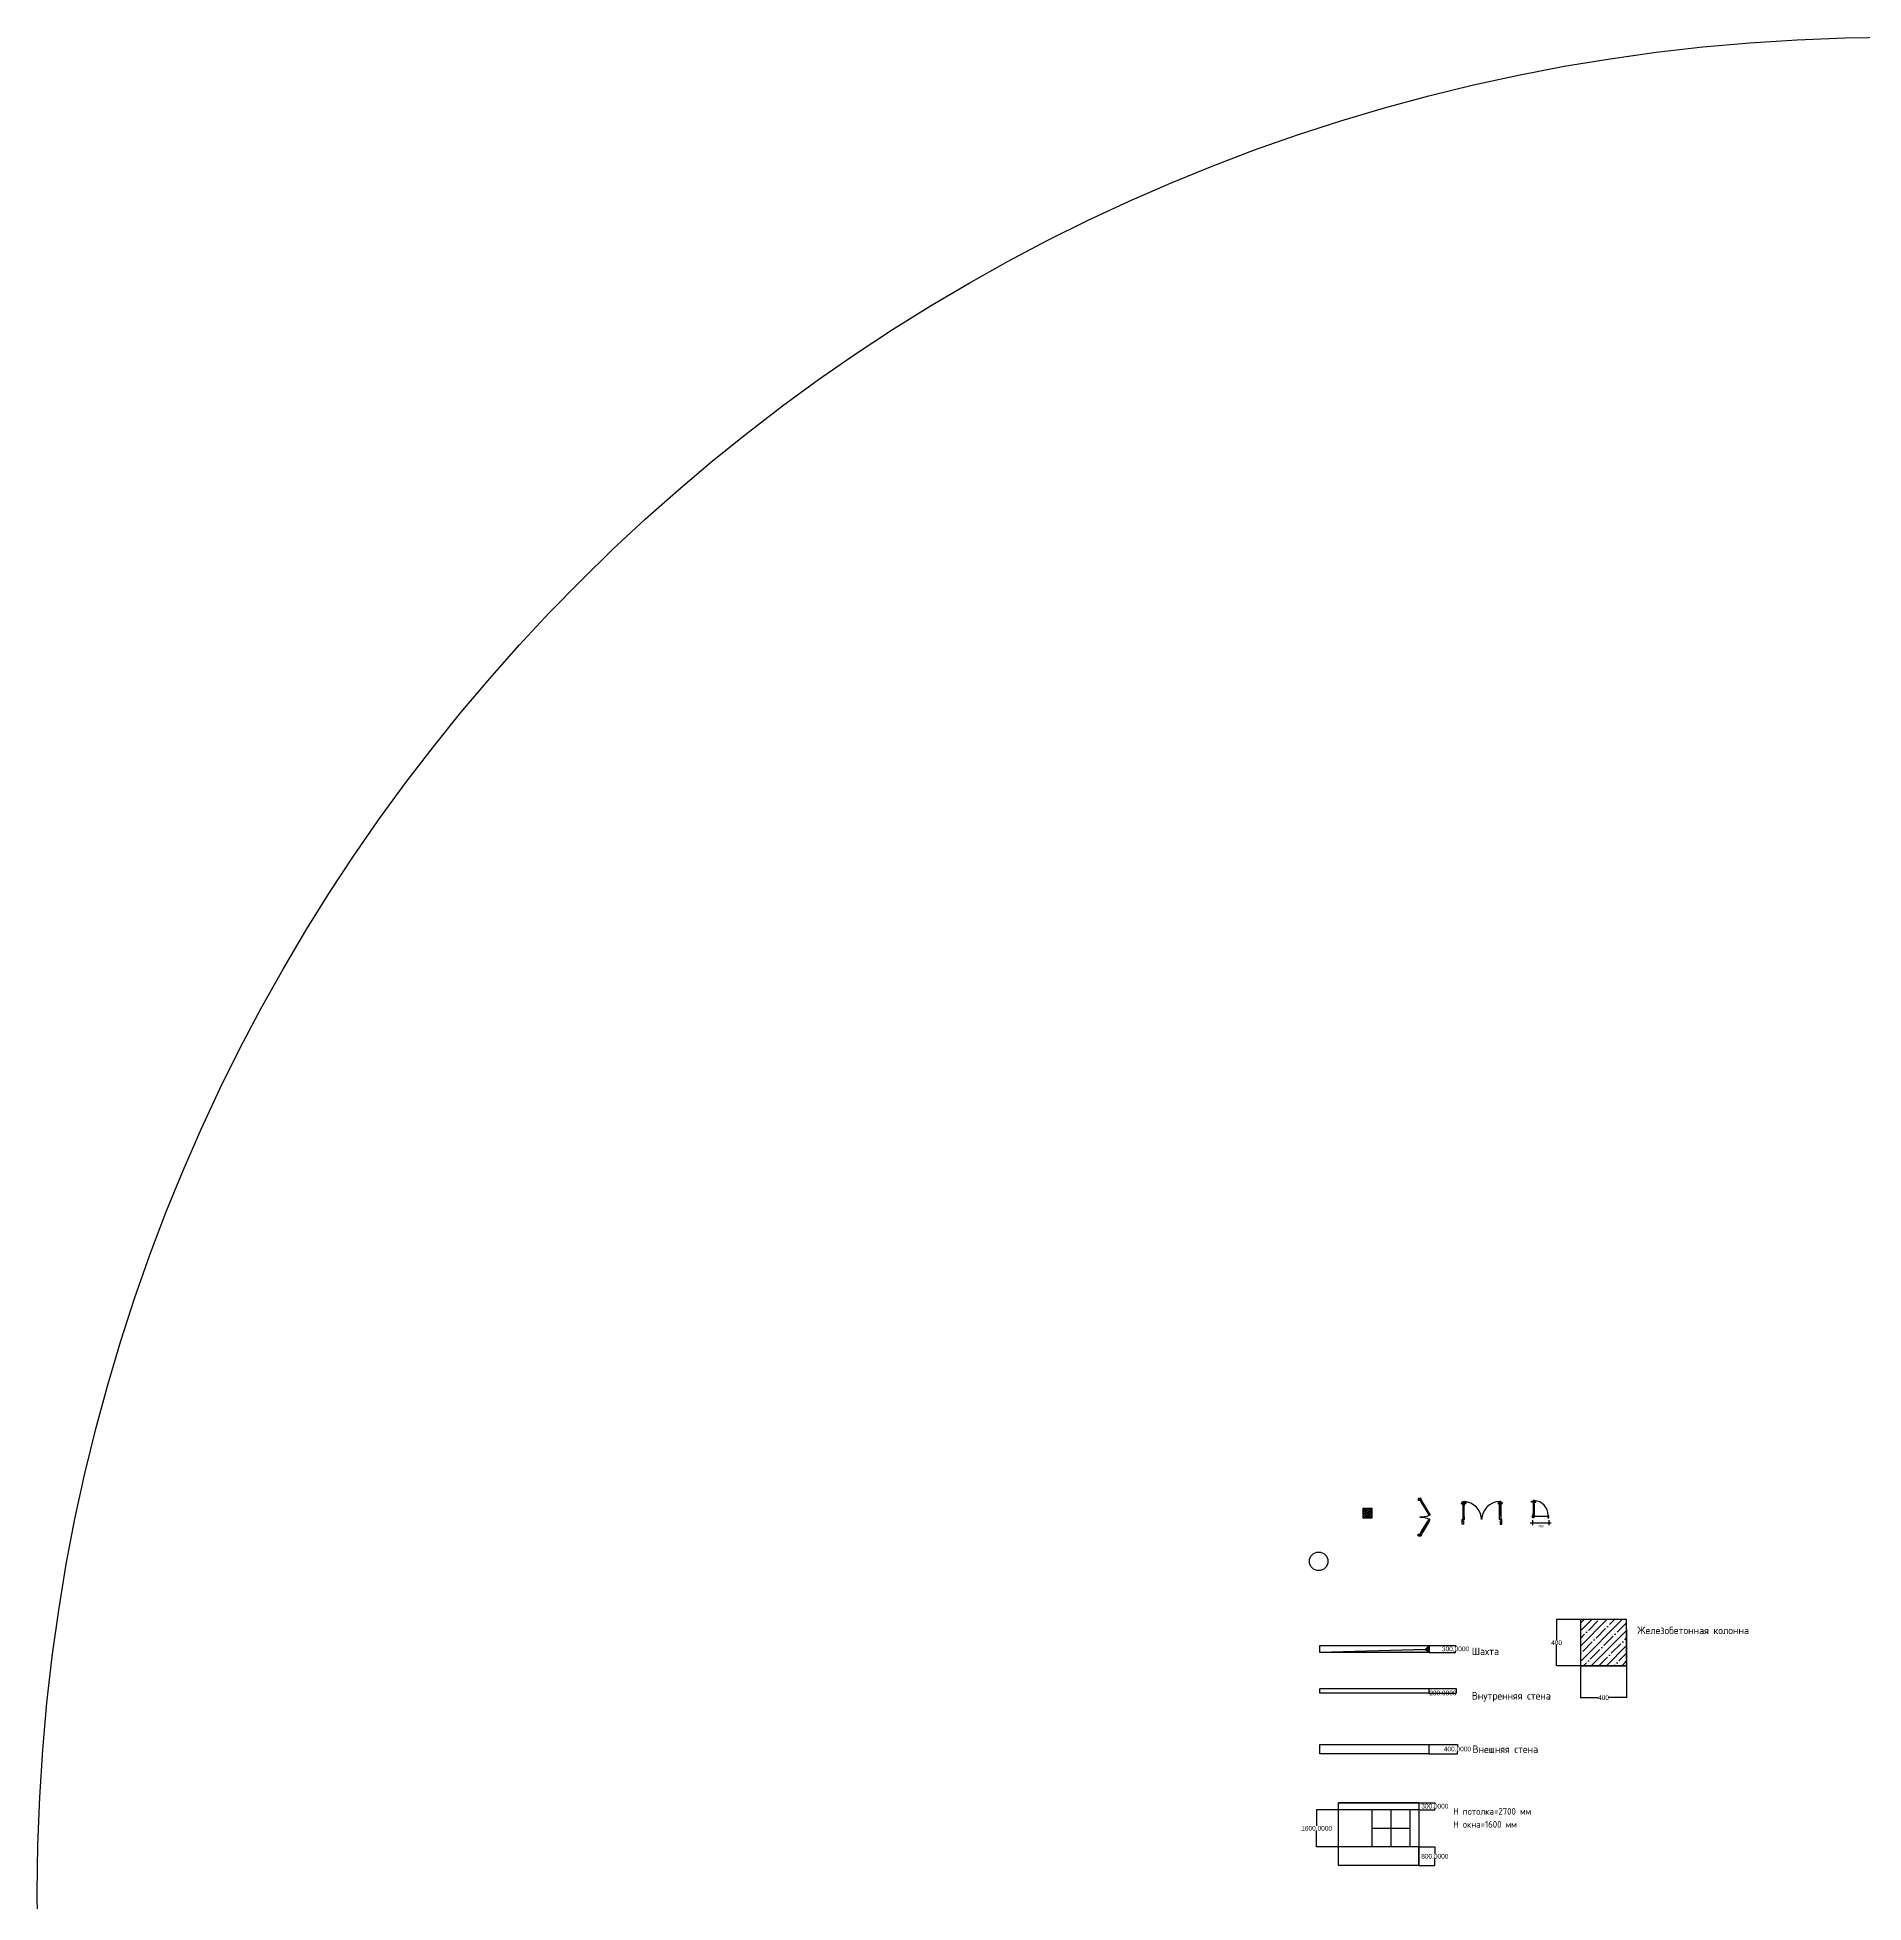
# Model space of a CAD drawing. Header units: millimetres. Extents: x -178199094 to 13669908, y -30538122 to 6091408.
# Drawn here: x 258694 to 337122, y 48285 to 128384 of the extents above; entities that cross this region are included whole.
import ezdxf

# ---------------------------------------------------------------- set-up
doc = ezdxf.new("R2010")
doc.units = ezdxf.units.MM
doc.linetypes.add('CENTER', pattern=[2, 1.25, -0.25, 0.25, -0.25])
doc.layers.add('Plan 2', color=7, linetype='Continuous')
doc.styles.add('DIM', font='', dxfattribs={"height": 100})
doc.styles.add('gost', font='GOST Common.ttf')
doc.styles.get("Standard").update_dxf_attribs({"font": 'arial.ttf'})
doc.styles.get('DIM').set_extended_font_data('VNI-Helve-Condense')
doc.dimstyles.new('100', dxfattribs={"dimtxt": 100, "dimasz": 100, "dimexe": 100, "dimexo": 100, "dimgap": 100, "dimtad": 2, "dimdec": 0, "dimzin": 0, "dimdsep": 46, "dimtxsty": 'DIM', "dimblk": 'ARCHTICK', "dimcen": 100, "dimdle": 100, "dimadec": 0, "dimazin": 0, "dimtfac": 1, "dimtdec": 0, "dimtofl": 0, "dimtmove": 0, "dimatfit": 3, "dimldrblk": 'ARCHTICK', "dimfxl": 1, "dimtolj": 1, "dimtzin": 0, "dimarcsym": 0})
doc.dimstyles.get("Standard").update_dxf_attribs({"dimtxt": 0.18, "dimasz": 0.18, "dimexe": 0.18, "dimexo": 0.0625, "dimgap": 0.09, "dimtad": 0, "dimtih": 1, "dimtoh": 1, "dimdec": 4, "dimzin": 0, "dimdsep": 46, "dimtxsty": 'Standard', "dimcen": 0.09, "dimadec": 0, "dimazin": 0, "dimtfac": 1, "dimtdec": 4, "dimtofl": 0, "dimtmove": 0, "dimatfit": 3, "dimfxl": 1, "dimtolj": 1, "dimtzin": 0, "dimarcsym": 0})

# ---------------------------------------------------------------- blocks, each defined once
blk = doc.blocks.new('*D144')
at = {"color": 0, "lineweight": -2, "transparency": 16777216}
for p, q in [((318450, 57488), (319626, 57488)), ((318450, 57288), (319626, 57288)), ((319625, 57488), (319625, 57289)), ((319625, 57288), (319625, 57288)), ((319625, 57288), (319625, 57288))]:
    blk.add_line(p, q, dxfattribs=at)
at = {"color": 0, "transparency": 16777216}
for points in [[(319625, 57488), (319626, 57488), (319625, 57488)], [(319625, 57289), (319626, 57289), (319625, 57288)]]:
    blk.add_solid(points, dxfattribs=at)
at = {"layer": 'Defpoints', "color": 0, "transparency": 16777216}
for p in [(318450, 57488), (318450, 57288), (319625, 57288)]:
    blk.add_point(p, dxfattribs=at)
at = {"color": 0, "transparency": 16777216, "insert": (319053, 57288), "char_height": 200, "attachment_point": 5}
blk.add_mtext('\\A1;200.0000', dxfattribs=at)
blk = doc.blocks.new('*D145')
at = {"color": 0, "lineweight": -2, "transparency": 16777216}
for p, q in [((318451, 55083), (319677, 55083)), ((318451, 54683), (319677, 54683)), ((319677, 55083), (319677, 54985)), ((319677, 54683), (319677, 54781))]:
    blk.add_line(p, q, dxfattribs=at)
at = {"color": 0, "transparency": 16777216}
for points in [[(319677, 55083), (319677, 55083), (319677, 55083)], [(319677, 54683), (319677, 54683), (319677, 54683)]]:
    blk.add_solid(points, dxfattribs=at)
at = {"layer": 'Defpoints', "color": 0, "transparency": 16777216}
for p in [(318450, 55083), (318450, 54683), (319677, 54683)]:
    blk.add_point(p, dxfattribs=at)
at = {"color": 0, "transparency": 16777216, "insert": (319677, 54883), "char_height": 200, "attachment_point": 5}
blk.add_mtext('\\A1;400.0000', dxfattribs=at)
blk = doc.blocks.new('*D146')
at = {"color": 0, "lineweight": -2, "transparency": 16777216}
for p, q in [((318017, 52579), (318706, 52579)), ((318017, 52279), (318706, 52279)), ((318706, 52578), (318706, 52531)), ((318706, 52279), (318706, 52326))]:
    blk.add_line(p, q, dxfattribs=at)
at = {"color": 0, "transparency": 16777216}
for points in [[(318706, 52578), (318706, 52578), (318706, 52579)], [(318706, 52279), (318706, 52279), (318706, 52279)]]:
    blk.add_solid(points, dxfattribs=at)
at = {"layer": 'Defpoints', "color": 0, "transparency": 16777216}
for p in [(318017, 52579), (318017, 52279), (318706, 52279)]:
    blk.add_point(p, dxfattribs=at)
at = {"color": 0, "transparency": 16777216, "insert": (318706, 52429), "char_height": 200, "attachment_point": 5}
blk.add_mtext('\\A1;300.0000', dxfattribs=at)
blk = doc.blocks.new('*D147')
at = {"color": 0, "lineweight": -2, "transparency": 16777216}
for p, q in [((318017, 50679), (318706, 50679)), ((318706, 50678), (318706, 50381)), ((318017, 49879), (318706, 49879)), ((318706, 49879), (318706, 50176))]:
    blk.add_line(p, q, dxfattribs=at)
at = {"color": 0, "transparency": 16777216}
for points in [[(318706, 50678), (318706, 50678), (318706, 50679)], [(318706, 49879), (318706, 49879), (318706, 49879)]]:
    blk.add_solid(points, dxfattribs=at)
at = {"layer": 'Defpoints', "color": 0, "transparency": 16777216}
for p in [(318017, 50679), (318017, 49879), (318706, 49879)]:
    blk.add_point(p, dxfattribs=at)
at = {"color": 0, "transparency": 16777216, "insert": (318706, 50279), "char_height": 200, "attachment_point": 5}
blk.add_mtext('\\A1;800.0000', dxfattribs=at)
blk = doc.blocks.new('*D148')
at = {"color": 0, "lineweight": -2, "transparency": 16777216}
for p, q in [((314567, 52279), (313631, 52279)), ((313631, 52278), (313631, 51581)), ((313631, 50679), (313631, 51376)), ((314567, 50679), (313631, 50679))]:
    blk.add_line(p, q, dxfattribs=at)
at = {"color": 0, "transparency": 16777216}
for points in [[(313631, 52278), (313631, 52278), (313631, 52279)], [(313631, 50679), (313631, 50679), (313631, 50679)]]:
    blk.add_solid(points, dxfattribs=at)
at = {"layer": 'Defpoints', "color": 0, "transparency": 16777216}
for p in [(314567, 52279), (313631, 50679), (314567, 50679)]:
    blk.add_point(p, dxfattribs=at)
at = {"color": 0, "transparency": 16777216, "insert": (313631, 51479), "char_height": 200, "attachment_point": 5}
blk.add_mtext('\\A1;1600.0000', dxfattribs=at)
blk = doc.blocks.new('*D149')
at = {"color": 0, "lineweight": -2, "transparency": 16777216}
for p, q in [((318461, 59333), (319595, 59333)), ((319594, 59333), (319594, 59285)), ((318461, 59033), (319595, 59033)), ((319594, 59033), (319594, 59081))]:
    blk.add_line(p, q, dxfattribs=at)
at = {"color": 0, "transparency": 16777216}
for points in [[(319594, 59333), (319594, 59333), (319594, 59333)], [(319594, 59033), (319594, 59033), (319594, 59033)]]:
    blk.add_solid(points, dxfattribs=at)
at = {"layer": 'Defpoints', "color": 0, "transparency": 16777216}
for p in [(318461, 59333), (318461, 59033), (319594, 59033)]:
    blk.add_point(p, dxfattribs=at)
at = {"color": 0, "transparency": 16777216, "insert": (319594, 59183), "char_height": 200, "attachment_point": 5}
blk.add_mtext('\\A1;300.0000', dxfattribs=at)
blk = doc.blocks.new('*D111')
at = {"color": 0, "lineweight": -2, "transparency": 16777216}
for p, q in [((324955, 60030), (324955, 57088)), ((326942, 60030), (326942, 57088)), ((324955, 57089), (325724, 57089)), ((326942, 57089), (326173, 57089))]:
    blk.add_line(p, q, dxfattribs=at)
at = {"color": 0, "transparency": 16777216}
for points in [[(324955, 57089), (324955, 57088), (324955, 57089)], [(326942, 57089), (326942, 57088), (326942, 57089)]]:
    blk.add_solid(points, dxfattribs=at)
at = {"layer": 'Defpoints', "color": 0, "transparency": 16777216}
for p in [(324955, 60030), (326942, 60030), (326942, 57089)]:
    blk.add_point(p, dxfattribs=at)
at = {"color": 0, "transparency": 16777216, "insert": (325948, 57089), "char_height": 200, "attachment_point": 5}
blk.add_mtext('\\A1;400', dxfattribs=at)
blk = doc.blocks.new('*D112')
at = {"color": 0, "lineweight": -2, "transparency": 16777216}
for p, q in [((326863, 60445), (323933, 60445)), ((323933, 60445), (323933, 59554)), ((323933, 58458), (323933, 59350)), ((326863, 58458), (323933, 58458))]:
    blk.add_line(p, q, dxfattribs=at)
at = {"color": 0, "transparency": 16777216}
for points in [[(323933, 60445), (323933, 60445), (323933, 60445)], [(323933, 58458), (323933, 58458), (323933, 58458)]]:
    blk.add_solid(points, dxfattribs=at)
at = {"layer": 'Defpoints', "color": 0, "transparency": 16777216}
for p in [(323933, 60445), (326863, 60445), (326863, 58458)]:
    blk.add_point(p, dxfattribs=at)
at = {"color": 0, "transparency": 16777216, "insert": (323933, 59452), "char_height": 200, "attachment_point": 5}
blk.add_mtext('\\A1;400', dxfattribs=at)
blk = doc.blocks.new('A$C036642B2')
for p, q in [((0, 389), (0, 289)), ((0, 289), (0, 389)), ((0, 289), (0, 389)), ((0, 389), (50, 389)), ((35, 289), (0, 289)), ((50, 329), (35, 329)), ((35, 329), (35, 289)), ((35, 289), (55, 323)), ((104, 248), (35, 289)), ((50, 389), (50, 339)), ((50, 339), (50, 329)), ((55, 323), (124, 283)), ((104, 248), (124, 283)), ((124, 283), (104, 248)), ((452, 41), (104, 248)), ((109, 257), (119, 274)), ((457, 49), (109, 257)), ((119, 274), (467, 67)), ((124, 283), (473, 75)), ((473, 75), (452, 41)), ((473, 75), (452, 41)), ((452, 41), (521, 0)), ((467, 67), (457, 49)), ((541, 34), (473, 75)), ((521, 0), (541, 34)), ((659, 34), (727, 75)), ((679, 0), (659, 34)), ((748, 41), (679, 0)), ((1076, 283), (727, 75)), ((727, 75), (748, 41)), ((727, 75), (748, 41)), ((1081, 274), (733, 67)), ((733, 67), (743, 49)), ((743, 49), (1091, 257)), ((748, 41), (1096, 248)), ((1145, 323), (1076, 283)), ((1076, 283), (1096, 248)), ((1096, 248), (1076, 283)), ((1091, 257), (1081, 274)), ((1096, 248), (1165, 289)), ((1165, 289), (1145, 323)), ((1200, 389), (1150, 389)), ((1150, 389), (1150, 339)), ((1150, 339), (1150, 329)), ((1150, 329), (1165, 329)), ((1165, 329), (1165, 289)), ((1165, 289), (1200, 289)), ((1200, 289), (1200, 389)), ((1200, 289), (1200, 389)), ((1200, 389), (1200, 289))]:
    blk.add_line(p, q)
for centre, start, end in [((77, 280), 332.18931, 4.96352), ((1123, 280), 175.03648, 207.81069)]:
    blk.add_arc(centre, 526, start, end)
blk = doc.blocks.new('A$C5B1F248E')
for p, q in [((70, 640), (70, 200)), ((88, 650), (88, 190)), ((90, 650), (90, 190)), ((690, 60), (90, 60)), ((93, 650), (93, 190)), ((110, 640), (110, 200))]:
    blk.add_line(p, q)
for points in [[(45, 670), (5, 666, -0.443716), (0, 671), (0, 709, -0.443716), (5, 714), (45, 710, -0.385314), (50, 705), (50, 675, -0.385314)], [(135, 670), (175, 666, 0.443716), (181, 671), (181, 709, 0.443716), (175, 714), (135, 710, 0.385314), (131, 705), (131, 675, 0.385314)]]:
    blk.add_lwpolyline(points, format="xyb", close=True)
for points in [[(70, 100), (70, 60), (90, 60), (90, 0), (40, 0), (40, 100), (70, 100)], [(95, 640), (110, 640), (110, 740), (70, 740), (70, 640), (85, 640), (85, 650), (95, 650), (95, 640)], [(95, 200), (110, 200), (110, 100), (70, 100), (70, 200), (85, 200), (85, 190), (95, 190), (95, 200)], [(710, 100), (710, 60), (690, 60), (690, 0), (740, 0), (740, 100), (710, 100)]]:
    blk.add_lwpolyline(points)
for points in [[(70, 685), (50, 685), (50, 695), (70, 695)], [(110, 685), (131, 685), (131, 695), (110, 695)]]:
    blk.add_lwpolyline(points, close=True)
for centre, radius, start, end in [((87, 641), 8.25, 186.43423, 273.2898), ((87, 199), 8.25, 86.7102, 173.56577), ((93, 641), 8.25, 266.7102, 353.56577), ((93, 199), 8.25, 6.43423, 93.2898), ((74, 104), 637, 359.59659, 86.70819)]:
    blk.add_arc(centre, radius, start, end)
blk = doc.blocks.new('_ArchTick')
at = {"color": 0, "linetype": 'ByBlock', "const_width": 0.15}
blk.add_lwpolyline([(-0.5, -0.5), (0.5, 0.5)], dxfattribs=at)
blk = doc.blocks.new('*D150')
at = {"color": 0, "lineweight": -2, "transparency": 16777216}
for p, q in [((322804, 64602), (323704, 64602)), ((322904, 64712), (322904, 64502)), ((323604, 64712), (323604, 64502))]:
    blk.add_line(p, q, dxfattribs=at)
at = {"layer": 'Defpoints', "color": 0, "transparency": 16777216}
for p in [(322904, 64812), (323604, 64812), (323604, 64602)]:
    blk.add_point(p, dxfattribs=at)
at = {"color": 0, "lineweight": -2, "transparency": 16777216, "xscale": 100, "yscale": 100, "zscale": 100, "rotation": 180}
blk.add_blockref('_ArchTick', (322904, 64602), dxfattribs=at)
at = {"color": 0, "lineweight": -2, "transparency": 16777216, "xscale": 100, "yscale": 100, "zscale": 100}
blk.add_blockref('_ArchTick', (323604, 64602), dxfattribs=at)
at = {"color": 0, "transparency": 16777216, "insert": (323254, 64452), "char_height": 100, "attachment_point": 5, "style": 'DIM'}
blk.add_mtext('\\A1;700', dxfattribs=at)
blk = doc.blocks.new('A$C4CA245AF')
for p, q in [((0, 907), (88, 907)), ((11, 929), (11, 908)), ((11, 886), (11, 908)), ((38, 916), (38, 908)), ((38, 899), (38, 908)), ((41, 916), (41, 908)), ((50, 916), (41, 916)), ((41, 899), (41, 908)), ((50, 899), (41, 899)), ((56, 916), (50, 916)), ((56, 899), (50, 899)), ((56, 919), (56, 908)), ((56, 896), (56, 908)), ((61, 925), (61, 908)), ((61, 890), (61, 908)), ((67, 980), (130, 980)), ((67, 855), (67, 980)), ((74, 855), (67, 855)), ((70, 855), (70, 325)), ((74, 805), (74, 855)), ((99, 980), (99, 832)), ((197, 907), (109, 907)), ((130, 855), (124, 855)), ((124, 855), (124, 805)), ((127, 325), (127, 855)), ((130, 980), (130, 855)), ((136, 925), (136, 908)), ((136, 890), (136, 908)), ((141, 919), (141, 908)), ((141, 916), (147, 916)), ((141, 896), (141, 908)), ((141, 899), (147, 899)), ((147, 916), (156, 916)), ((147, 899), (156, 899)), ((156, 916), (156, 908)), ((156, 899), (156, 908)), ((160, 916), (160, 908)), ((160, 899), (160, 908)), ((187, 929), (187, 908)), ((187, 886), (187, 908)), ((1570, 907), (1658, 907)), ((1580, 929), (1580, 908)), ((1580, 886), (1580, 908)), ((1607, 916), (1607, 908)), ((1607, 899), (1607, 908)), ((1611, 916), (1611, 908)), ((1620, 916), (1611, 916)), ((1611, 899), (1611, 908)), ((1620, 899), (1611, 899)), ((1626, 916), (1620, 916)), ((1626, 899), (1620, 899)), ((1626, 919), (1626, 908)), ((1626, 896), (1626, 908)), ((1631, 925), (1631, 908)), ((1631, 890), (1631, 908)), ((1700, 980), (1637, 980)), ((1637, 980), (1637, 855)), ((1637, 855), (1643, 855)), ((1640, 325), (1640, 855)), ((1643, 855), (1643, 805)), ((1668, 980), (1668, 832)), ((1767, 907), (1679, 907)), ((1693, 805), (1693, 855)), ((1693, 855), (1700, 855)), ((1696, 855), (1696, 325)), ((1700, 855), (1700, 980)), ((1706, 925), (1706, 908)), ((1706, 890), (1706, 908)), ((1711, 919), (1711, 908)), ((1711, 916), (1717, 916)), ((1711, 896), (1711, 908)), ((1711, 899), (1717, 899)), ((1717, 916), (1726, 916)), ((1717, 899), (1726, 899)), ((1726, 916), (1726, 908)), ((1726, 899), (1726, 908)), ((1729, 916), (1729, 908)), ((1729, 899), (1729, 908)), ((1756, 929), (1756, 908)), ((1756, 886), (1756, 908)), ((33, 200), (65, 200)), ((33, 0), (33, 200)), ((65, 200), (65, 135)), ((65, 135), (96, 135)), ((67, 325), (67, 200)), ((74, 325), (67, 325)), ((67, 200), (130, 200)), ((74, 375), (74, 325)), ((86, 792), (86, 387)), ((111, 792), (86, 792)), ((111, 387), (86, 387)), ((96, 135), (96, 11)), ((111, 387), (111, 792)), ((124, 325), (124, 375)), ((130, 325), (124, 325)), ((130, 200), (130, 325)), ((1637, 325), (1643, 325)), ((1637, 200), (1637, 325)), ((1700, 200), (1637, 200)), ((1643, 325), (1643, 375)), ((1656, 387), (1656, 792)), ((1656, 792), (1681, 792)), ((1656, 387), (1681, 387)), ((1702, 135), (1671, 135)), ((1671, 135), (1671, 11)), ((1681, 792), (1681, 387)), ((1693, 375), (1693, 325)), ((1693, 325), (1700, 325)), ((1700, 325), (1700, 200)), ((1702, 200), (1702, 135)), ((1733, 200), (1702, 200)), ((1733, 0), (1733, 200)), ((85, 0), (33, 0)), ((1682, 0), (1733, 0))]:
    blk.add_line(p, q)
at = {"linetype": 'CENTER'}
for p, q in [((47, 215), (73, 215)), ((60, 199), (60, 227)), ((1720, 215), (1694, 215)), ((1707, 199), (1707, 227))]:
    blk.add_line(p, q, dxfattribs=at)
for centre in [(60, 215), (1707, 215)]:
    blk.add_circle(centre, 5.61, dxfattribs=at)
for centre, radius, start, end in [((18, 928), 7.21, 10.18727, 172.47577), ((18, 887), 7.21, 187.52423, 349.81273), ((41, 932), 16.5, 190.18727, 270), ((41, 883), 16.5, 90, 169.81273), ((59, 920), 3.8, 69.58736, 196.43365), ((59, 895), 3.8, 163.56635, 290.41264), ((70, 926), 9.16, 106.08772, 185.05738), ((70, 889), 9.16, 174.94262, 253.91228), ((86, 805), 12.8, 180, 270), ((111, 805), 12.8, 270, 0), ((127, 926), 9.16, 354.94262, 73.91228), ((127, 889), 9.16, 286.08772, 5.05738), ((138, 920), 3.8, 343.56635, 110.41264), ((138, 895), 3.8, 249.58736, 16.43365), ((156, 932), 16.5, 270, 349.81273), ((156, 883), 16.5, 10.18727, 90), ((179, 928), 7.21, 7.52423, 169.81273), ((179, 887), 7.21, 190.18727, 352.47577), ((1587, 928), 7.21, 10.18727, 172.47577), ((1587, 887), 7.21, 187.52423, 349.81273), ((1611, 932), 16.5, 190.18727, 270), ((1611, 883), 16.5, 90, 169.81273), ((1629, 920), 3.8, 69.58736, 196.43365), ((1629, 895), 3.8, 163.56635, 290.41264), ((1640, 926), 9.16, 106.08772, 185.05738), ((1640, 889), 9.16, 174.94262, 253.91228), ((1656, 805), 12.8, 180, 270), ((1681, 805), 12.8, 270, 0), ((1697, 926), 9.16, 354.94262, 73.91228), ((1697, 889), 9.16, 286.08772, 5.05738), ((1708, 920), 3.8, 343.56635, 110.41264), ((1708, 895), 3.8, 249.58736, 16.43365), ((1726, 932), 16.5, 270, 349.81273), ((1726, 883), 16.5, 10.18727, 90), ((1749, 928), 7.21, 7.52423, 169.81273), ((1749, 887), 7.21, 190.18727, 352.47577), ((86, 375), 12.8, 90, 180), ((85, 11), 10.8, 270, 0), ((111, 375), 12.8, 0, 90), ((1656, 375), 12.8, 90, 180), ((1682, 11), 10.8, 180, 270), ((1681, 375), 12.8, 0, 90)]:
    blk.add_arc(centre, radius, start, end)
at = {"linetype": 'Continuous', "ltscale": 30}
for centre, radius, start, end in [((56, 171), 812, 2.05691, 84.77637), ((1676, 173), 808, 92.73717, 178.05495)]:
    blk.add_arc(centre, radius, start, end, dxfattribs=at)

msp = doc.modelspace()

# ---------------------------------------------------------------- hatches: boundary and pattern name
at = {"lineweight": 30, "true_color": 0x000000, "transparency": 33554687}
h = msp.add_hatch(dxfattribs=at)
h.set_pattern_fill('ANSI33', color=18, scale=300)
h.set_pattern_definition([(45, (221352, 52981.24), (-53.03301, 53.03301), []), (45, (221405.035, 52981.24), (-53.03301, 53.03301), [37.5, -18.75])])
h.paths.add_polyline_path([(315611.5021, 65210.48015), (315611.5021, 64810.48015), (316011.5021, 64810.48015), (316011.5021, 65210.48015)])
at = {"lineweight": 30, "transparency": 33554628}
h = msp.add_hatch(dxfattribs=at)
h.set_pattern_fill('ANSI35', color=1, scale=1854.674043)
h.set_pattern_definition([(45, (218909.26, 35224.04), (-327.8631, 327.8631), []), (45, (219237.12, 35224.04), (-327.8631, 327.8631), [579.5856, -115.9171, 0, -115.9171])])
h.paths.add_polyline_path([(324954.87386, 60445.44185), (324954.87386, 58458.29109), (326942.02462, 58458.29109), (326942.02462, 60445.44185)])
at = {"lineweight": 30, "true_color": 0x000000, "transparency": 33554687}
h = msp.add_hatch(color=18, dxfattribs=at)
h.dxf.hatch_style = 1
h.paths.add_polyline_path([(318460.51243, 59333.04119), (318290.32756, 59162.05714), (318460.51243, 59033.04119)])
h = msp.add_hatch(color=18, dxfattribs=at)
h.dxf.hatch_style = 1
h.paths.add_polyline_path([(318460.51243, 59033.04119), (318290.32757, 59162.05713), (313774.44096, 59033.04119)])

# ---------------------------------------------------------------- linework, layer by layer
at = {"color": 18, "true_color": 0x000000}
for p, q in [((318290.32756, 59162.05713), (313774.44096, 59033.04119)), ((313772.15792, 54682.92526), (313772.15792, 55082.92526)), ((318450.49241, 54682.92526), (313772.15792, 54682.92526)), ((313774.44096, 55082.92526), (318450.49241, 55082.92526)), ((318450.49241, 55082.92526), (318450.49241, 54682.92526)), ((318016.91036, 50678.59674), (314566.91036, 50678.59674)), ((318016.91036, 49878.59674), (318016.91036, 50678.59674))]:
    msp.add_line(p, q, dxfattribs=at)
at = {"color": 18, "lineweight": 30, "true_color": 0x000000}
for points in [[(315611.5021, 64810.48015), (316011.5021, 64810.48015), (316011.5021, 65210.48015), (315611.5021, 65210.48015)], [(324954.87386, 58458.29109), (326942.02462, 58458.29109), (326942.02462, 60445.44185), (324954.87386, 60445.44185)]]:
    msp.add_lwpolyline(points, close=True, dxfattribs=at)
at = {"color": 152, "true_color": 0x2776bb}
msp.add_lwpolyline([(316011.5021, 64810.48015), (315611.5021, 64810.48015)], dxfattribs=at)
at = {"color": 18, "true_color": 0x000000}
for points in [[(313774.44096, 59033.04119), (313774.44096, 59333.04119), (318460.51243, 59333.04119), (318460.51243, 59033.04119), (313774.44096, 59033.04119)], [(318460.51243, 59033.04119), (318290.32756, 59162.05714), (318460.51243, 59333.04119)], [(313776.85084, 57488.43667), (318449.7314, 57488.43667), (318449.7314, 57288.43667), (313774.44096, 57288.43667), (313774.44096, 57488.43667)], [(314566.91036, 49878.59674), (314566.91036, 52578.59674), (318016.91036, 52578.59674), (318016.91036, 49878.59674), (314566.91036, 49878.59674)], [(318016.91036, 52578.59674), (314566.91036, 52578.59674)], [(318016.91036, 52278.59674), (314566.91036, 52278.59674)], [(316005.60762, 52278.59674), (316005.60762, 50678.59674)], [(317630.24599, 52278.59674), (316005.60762, 52278.59674)]]:
    msp.add_lwpolyline(points, dxfattribs=at)
at = {"color": 152, "lineweight": 30, "true_color": 0x2776bb}
for points in [[(316005.60762, 52278.59674), (316005.60762, 50678.59674)], [(316817.9268, 52278.59674), (316817.9268, 50678.59674)], [(317630.24599, 52278.59674), (317630.24599, 50678.59674)], [(316005.60762, 51478.59674), (317630.24599, 51478.59674)]]:
    msp.add_lwpolyline(points, dxfattribs=at)
at = {"color": 1}
msp.add_circle((338361.65661, 48716.67136), 79667.78329, dxfattribs=at)
at = {"color": 18, "true_color": 0x000000}
msp.add_circle((313717.60795, 62942.59258), 400, dxfattribs=at)

# ---------------------------------------------------------------- block references
for name, p in [('A$C4CA245AF', (319843.94134, 64534.74313)), ('A$C5B1F248E', (322863.76064, 64811.69415))]:
    msp.add_blockref(name, p)
at = {"layer": 'Plan 2', "xscale": -1.331161763209833, "yscale": 1.331161763209833, "zscale": 1.331161763209833, "rotation": 90}
msp.add_blockref('A$C036642B2', (318501.73169, 65636.44021), dxfattribs=at)

# ---------------------------------------------------------------- texts
at = {"color": 18, "true_color": 0x000000, "attachment_point": 1, "style": 'gost'}
for s, width, gutter_width, insert, char_height in [('Железобетонная колонна', 4542.1495975, 0.16095, (327397.43031, 60138.49065), 321.9093713), ('Шахта', 4542.1495975, 0.16095, (320291.09534, 59240.6083), 321.909371), ('Внутренняя стена', 4542.1495975, 0.16095, (320293.92236, 57329.1285), 321.9093713), ('Внешняя стена', 4542.1495975, 0.16095, (320323.94579, 55034.92862), 321.9093713), ('H потолка=2700 мм', 4044.1304663, 0.14331, (319497.52565, 52349.02963), 286.6139628), ('H окна=1600 мм', 4044.1304663, 0.14331, (319497.52565, 51791.23084), 286.6139628)]:
    msp.add_mtext_dynamic_manual_height_columns(s, width=width, gutter_width=gutter_width, heights=[0], dxfattribs=dict(at, insert=insert, char_height=char_height))

# ---------------------------------------------------------------- dimensions: what is measured, and where the dimension line sits
dim = msp.add_linear_dim(base=(323604.11672, 64601.53597), p1=(322904.11672, 64811.69413), p2=(323604.11672, 64811.69413), dimstyle='100')
dim.commit()
dim.dimension.update_dxf_attribs({"geometry": '*D150', "text_midpoint": (323254.11672, 64451.53597)})
at = {"color": 18, "true_color": 0x000000}
dim = msp.add_linear_dim(base=(323933.12365, 60445.44185), p1=(326863.46315, 58458.29109), p2=(326863.46315, 60445.44185), angle=90, text='400', dimstyle='Standard', override={"dimtxt": 200}, dxfattribs=at)
dim.commit()
dim.dimension.update_dxf_attribs({"geometry": '*D112', "text_midpoint": (323933.12365, 59451.86647)})
for p1, p2, distance, picture, middle in [((318460.51243, 59333.04119), (318460.51243, 59033.04119), 1133.91109, '*D149', (319594.42352, 59183.04119)), ((314566.91036, 52278.59674), (314566.91036, 50678.59674), -935.92057, '*D148', (313630.98979, 51478.59674)), ((318016.91036, 52578.59674), (318016.91036, 52278.59674), 688.77546, '*D146', (318705.68583, 52428.59674)), ((318016.91036, 50678.59674), (318016.91036, 49878.59674), 688.77546, '*D147', (318705.68583, 50278.59674))]:
    dim = msp.add_aligned_dim(p1=p1, p2=p2, distance=distance, dimstyle='Standard', override={"dimtxt": 200}, dxfattribs=at)
    dim.commit()
    dim.dimension.update_dxf_attribs({"geometry": picture, "text_midpoint": middle})
dim = msp.add_linear_dim(base=(326942.02462, 57088.50628), p1=(324954.87386, 60030.26689), p2=(326942.02462, 60030.26689), text='400', dimstyle='Standard', override={"dimtxt": 200}, dxfattribs=at)
dim.commit()
dim.dimension.update_dxf_attribs({"geometry": '*D111', "text_midpoint": (325948.44924, 57088.50628)})
for base, p1, p2, picture, middle in [((319625.49826, 57288.43667), (318449.7314, 57488.43667), (318449.7314, 57288.43667), '*D144', (319053.33195, 57288.25667)), ((319676.73988, 54682.92526), (318450.49241, 55082.92526), (318450.49241, 54682.92526), '*D145', (319676.73988, 54882.92526))]:
    dim = msp.add_linear_dim(base=base, p1=p1, p2=p2, angle=90, dimstyle='Standard', override={"dimtxt": 200}, dxfattribs=at)
    dim.commit()
    dim.dimension.update_dxf_attribs({"geometry": picture, "text_midpoint": middle})

doc.saveas('drawing.dxf')
